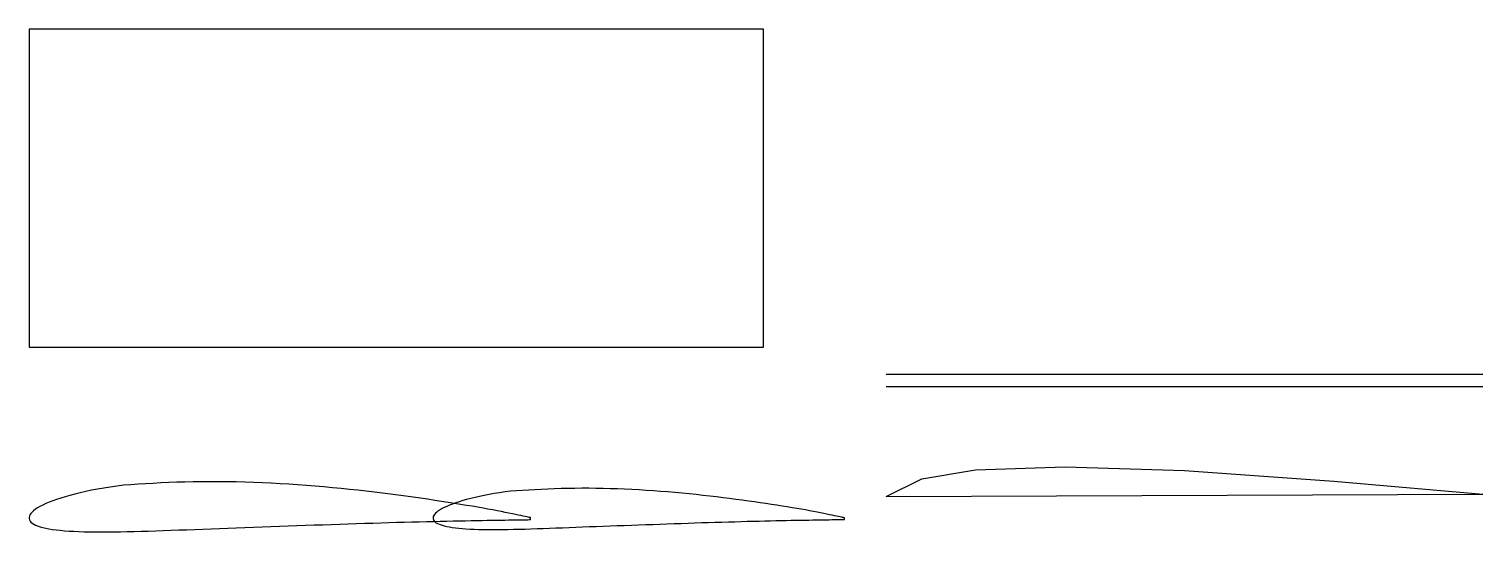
# Model space of a CAD drawing. Header units: metres. Extents: x 0 to 238, y 44 to 126.
import ezdxf

# ---------------------------------------------------------------- set-up
doc = ezdxf.new("R2010")
doc.units = ezdxf.units.M

msp = doc.modelspace()

# ---------------------------------------------------------------- linework, layer by layer
at = {"layer": 'cut'}
for points in [[(0, 74), (120, 74), (120, 126), (0, 126)], [(81.9, 46.1638), (81.8753, 46.1691), (81.8014, 46.1851), (81.6783, 46.2117), (81.5061, 46.2488), (81.2851, 46.2963), (81.0154, 46.3539), (80.6975, 46.4214), (80.3316, 46.4987), (79.9181, 46.5853), (79.4575, 46.681), (78.9504, 46.7853), (78.3974, 46.898), (77.7989, 47.0185), (77.1558, 47.1465), (76.4687, 47.2815), (75.7385, 47.4229), (74.966, 47.5703), (74.152, 47.7232), (73.2976, 47.865), (72.4036, 48.013), (71.4712, 48.1665), (70.5015, 48.3247), (69.4955, 48.4868), (68.4544, 48.6522), (67.3796, 48.8201), (66.2721, 48.9897), (65.1334, 49.1603), (63.9648, 49.3313), (62.7677, 49.502), (61.5436, 49.6716), (60.2938, 49.8397), (59.0199, 50.0056), (57.7234, 50.1687), (56.4059, 50.3284), (55.0689, 50.4842), (53.7142, 50.6356), (52.3433, 50.782), (50.9579, 50.9229), (49.5597, 51.0578), (48.1504, 51.1861), (46.7318, 51.3074), (45.3055, 51.4212), (43.8734, 51.5269), (42.4372, 51.624), (40.9988, 51.7121), (39.5598, 51.7907), (38.1221, 51.8592), (36.6874, 51.9173), (35.2577, 51.9645), (33.8305, 52.0008), (32.4054, 52.0257), (30.9904, 52.0392), (29.5874, 52.041), (28.1982, 52.0315), (26.8246, 52.0109), (25.4684, 51.9797), (24.1315, 51.9387), (22.8155, 51.8887), (21.5222, 51.8309), (20.2532, 51.7666), (19.0104, 51.6974), (17.7953, 51.6249), (16.6094, 51.5509), (15.4544, 51.4771), (14.3317, 51.3268), (13.2428, 51.1661), (12.1891, 50.9957), (11.172, 50.8162), (10.1927, 50.6282), (9.2525, 50.4326), (8.3526, 50.23), (7.494, 50.0212), (6.6778, 49.8069), (5.9051, 49.588), (5.1767, 49.3651), (4.4935, 49.139), (3.8563, 48.9105), (3.2658, 48.6803), (2.7226, 48.449), (2.2275, 48.2175), (1.7809, 47.9862), (1.3832, 47.7558), (1.035, 47.5269), (0.7364, 47.2999), (0.4879, 47.0753), (0.2895, 46.8535), (0.1415, 46.6348), (0.0439, 46.4196), (-0.0033, 46.2079), (0, 46), (0.0532, 45.799), (0.1556, 45.6079), (0.3072, 45.4269), (0.5076, 45.2559), (0.7564, 45.095), (1.0533, 44.944), (1.3978, 44.8031), (1.7894, 44.6722), (2.2276, 44.5512), (2.7117, 44.4401), (3.241, 44.3387), (3.8149, 44.2471), (4.4325, 44.1651), (5.0931, 44.0925), (5.7958, 44.0292), (6.5398, 43.975), (7.324, 43.9297), (8.1475, 43.893), (9.0094, 43.8648), (9.9084, 43.8446), (10.8437, 43.8323), (11.8141, 43.8274), (12.8183, 43.8297), (13.8554, 43.8386), (14.924, 43.8538), (16.0229, 43.8749), (17.151, 43.9014), (18.3068, 43.9328), (19.4892, 43.9686), (20.6968, 44.0082), (21.9281, 44.0513), (23.1819, 44.0972), (24.4568, 44.1454), (25.7513, 44.1954), (27.0639, 44.2466), (28.3933, 44.2984), (29.7379, 44.3504), (31.0962, 44.402), (32.4666, 44.4528), (33.8477, 44.5022), (35.2441, 44.5504), (36.6517, 44.5999), (38.0649, 44.6505), (39.482, 44.7019), (40.9012, 44.7538), (42.321, 44.8058), (43.7396, 44.8577), (45.1554, 44.9092), (46.5665, 44.9601), (47.9714, 45.0101), (49.3683, 45.059), (50.7555, 45.1067), (52.1314, 45.153), (53.4943, 45.1979), (54.8425, 45.2411), (56.1744, 45.2826), (57.4884, 45.3223), (58.7827, 45.3603), (60.056, 45.3964), (61.3064, 45.4307), (62.5327, 45.4632), (63.7331, 45.4939), (64.9062, 45.5228), (66.0506, 45.55), (67.1648, 45.5755), (68.2474, 45.5995), (69.297, 45.6218), (70.3124, 45.6427), (71.2923, 45.6622), (72.2354, 45.6803), (73.1405, 45.6971), (74.0065, 45.7127), (74.8322, 45.7272), (75.6166, 45.7405), (76.3587, 45.7528), (77.0576, 45.7642), (77.7123, 45.7745), (78.322, 45.784), (78.8859, 45.7926), (79.4033, 45.8003), (79.8734, 45.8073), (80.2958, 45.8134), (80.6697, 45.8188), (80.9948, 45.8235), (81.2707, 45.8274), (81.4968, 45.8306), (81.673, 45.833), (81.7991, 45.8348), (81.8748, 45.8358), (81.9, 45.8362)], [(133.2, 46.1344), (133.1798, 46.1388), (133.1191, 46.1519), (133.0181, 46.1737), (132.8768, 46.2042), (132.6955, 46.2431), (132.4742, 46.2904), (132.2133, 46.3458), (131.9131, 46.4092), (131.5738, 46.4802), (131.1959, 46.5587), (130.7799, 46.6444), (130.326, 46.7368), (129.835, 46.8357), (129.3073, 46.9407), (128.7436, 47.0514), (128.1444, 47.1675), (127.5105, 47.2885), (126.8427, 47.4139), (126.1416, 47.5303), (125.4081, 47.6517), (124.6431, 47.7776), (123.8474, 47.9074), (123.0219, 48.0405), (122.1677, 48.1762), (121.2858, 48.3139), (120.3771, 48.4531), (119.4428, 48.5931), (118.484, 48.7334), (117.5017, 48.8734), (116.4973, 49.0126), (115.4718, 49.1505), (114.4266, 49.2866), (113.3628, 49.4204), (112.2817, 49.5515), (111.1848, 49.6793), (110.0732, 49.8035), (108.9483, 49.9237), (107.8116, 50.0393), (106.6644, 50.15), (105.508, 50.2553), (104.344, 50.3548), (103.1738, 50.4482), (101.9987, 50.5349), (100.8203, 50.6146), (99.64, 50.6869), (98.4593, 50.7513), (97.2796, 50.8075), (96.1025, 50.8552), (94.9294, 50.894), (93.7583, 50.9237), (92.589, 50.9442), (91.428, 50.9552), (90.2768, 50.9568), (89.137, 50.9489), (88.0099, 50.932), (86.8972, 50.9064), (85.8002, 50.8728), (84.7204, 50.8317), (83.6592, 50.7843), (82.618, 50.7316), (81.5983, 50.6748), (80.6012, 50.6153), (79.6282, 50.5546), (78.6805, 50.494), (77.7593, 50.3707), (76.8659, 50.2389), (76.0013, 50.099), (75.1668, 49.9517), (74.3633, 49.7975), (73.5918, 49.637), (72.8534, 49.4708), (72.1489, 49.2994), (71.4792, 49.1236), (70.8452, 48.944), (70.2475, 48.7611), (69.6869, 48.5756), (69.1641, 48.3881), (68.6796, 48.1992), (68.234, 48.0095), (67.8277, 47.8195), (67.4612, 47.6297), (67.135, 47.4407), (66.8492, 47.2528), (66.6042, 47.0666), (66.4003, 46.8823), (66.2375, 46.7003), (66.1161, 46.5209), (66.036, 46.3443), (65.9973, 46.1706), (66, 46), (66.0436, 45.8351), (66.1277, 45.6783), (66.2521, 45.5298), (66.4165, 45.3895), (66.6206, 45.2574), (66.8642, 45.1336), (67.1469, 45.0179), (67.4682, 44.9105), (67.8278, 44.8112), (68.225, 44.72), (68.6593, 44.6369), (69.1301, 44.5617), (69.6369, 44.4944), (70.179, 44.4349), (70.7556, 44.3829), (71.366, 44.3384), (72.0094, 44.3013), (72.6851, 44.2712), (73.3923, 44.248), (74.13, 44.2315), (74.8974, 44.2214), (75.6936, 44.2174), (76.5176, 44.2192), (77.3685, 44.2265), (78.2453, 44.239), (79.147, 44.2563), (80.0726, 44.2781), (81.021, 44.3038), (81.9911, 44.3332), (82.982, 44.3657), (83.9923, 44.4011), (85.0211, 44.4387), (86.0671, 44.4783), (87.1293, 44.5193), (88.2063, 44.5613), (89.2971, 44.6038), (90.4003, 44.6465), (91.5148, 44.6888), (92.6393, 44.7305), (93.7725, 44.771), (94.9182, 44.8106), (96.0732, 44.8512), (97.2327, 44.8927), (98.3955, 44.9349), (99.56, 44.9774), (100.7249, 45.0201), (101.8889, 45.0627), (103.0505, 45.105), (104.2084, 45.1467), (105.3611, 45.1877), (106.5073, 45.2279), (107.6456, 45.2671), (108.7745, 45.3051), (109.8928, 45.3418), (110.999, 45.3773), (112.0918, 45.4113), (113.1699, 45.444), (114.232, 45.4751), (115.2767, 45.5047), (116.3027, 45.5329), (117.3088, 45.5595), (118.2938, 45.5847), (119.2564, 45.6085), (120.1953, 45.6308), (121.1095, 45.6517), (121.9978, 45.6713), (122.8591, 45.6897), (123.6923, 45.7068), (124.4963, 45.7228), (125.2701, 45.7377), (126.0127, 45.7515), (126.7233, 45.7643), (127.4008, 45.7762), (128.0444, 45.7871), (128.6533, 45.7972), (129.2268, 45.8065), (129.764, 45.815), (130.2642, 45.8228), (130.7269, 45.8298), (131.1514, 45.8362), (131.5372, 45.8419), (131.8837, 45.8469), (132.1906, 45.8513), (132.4573, 45.8552), (132.6836, 45.8584), (132.8692, 45.861), (133.0138, 45.863), (133.1172, 45.8644), (133.1793, 45.8653), (133.2, 45.8656)]]:
    msp.add_lwpolyline(points, close=True, dxfattribs=at)
for points in [[(140, 69.6), (237.5, 69.6)], [(140, 67.6), (237.5, 67.6)], [(140, 49.6), (145.85, 52.525), (154.625, 53.9875), (169.25, 54.475), (188.75, 53.89), (213.125, 52.135), (237.5, 49.99)], [(140, 49.6), (237.5, 49.99)]]:
    msp.add_lwpolyline(points, dxfattribs=at)

doc.saveas('drawing.dxf')
